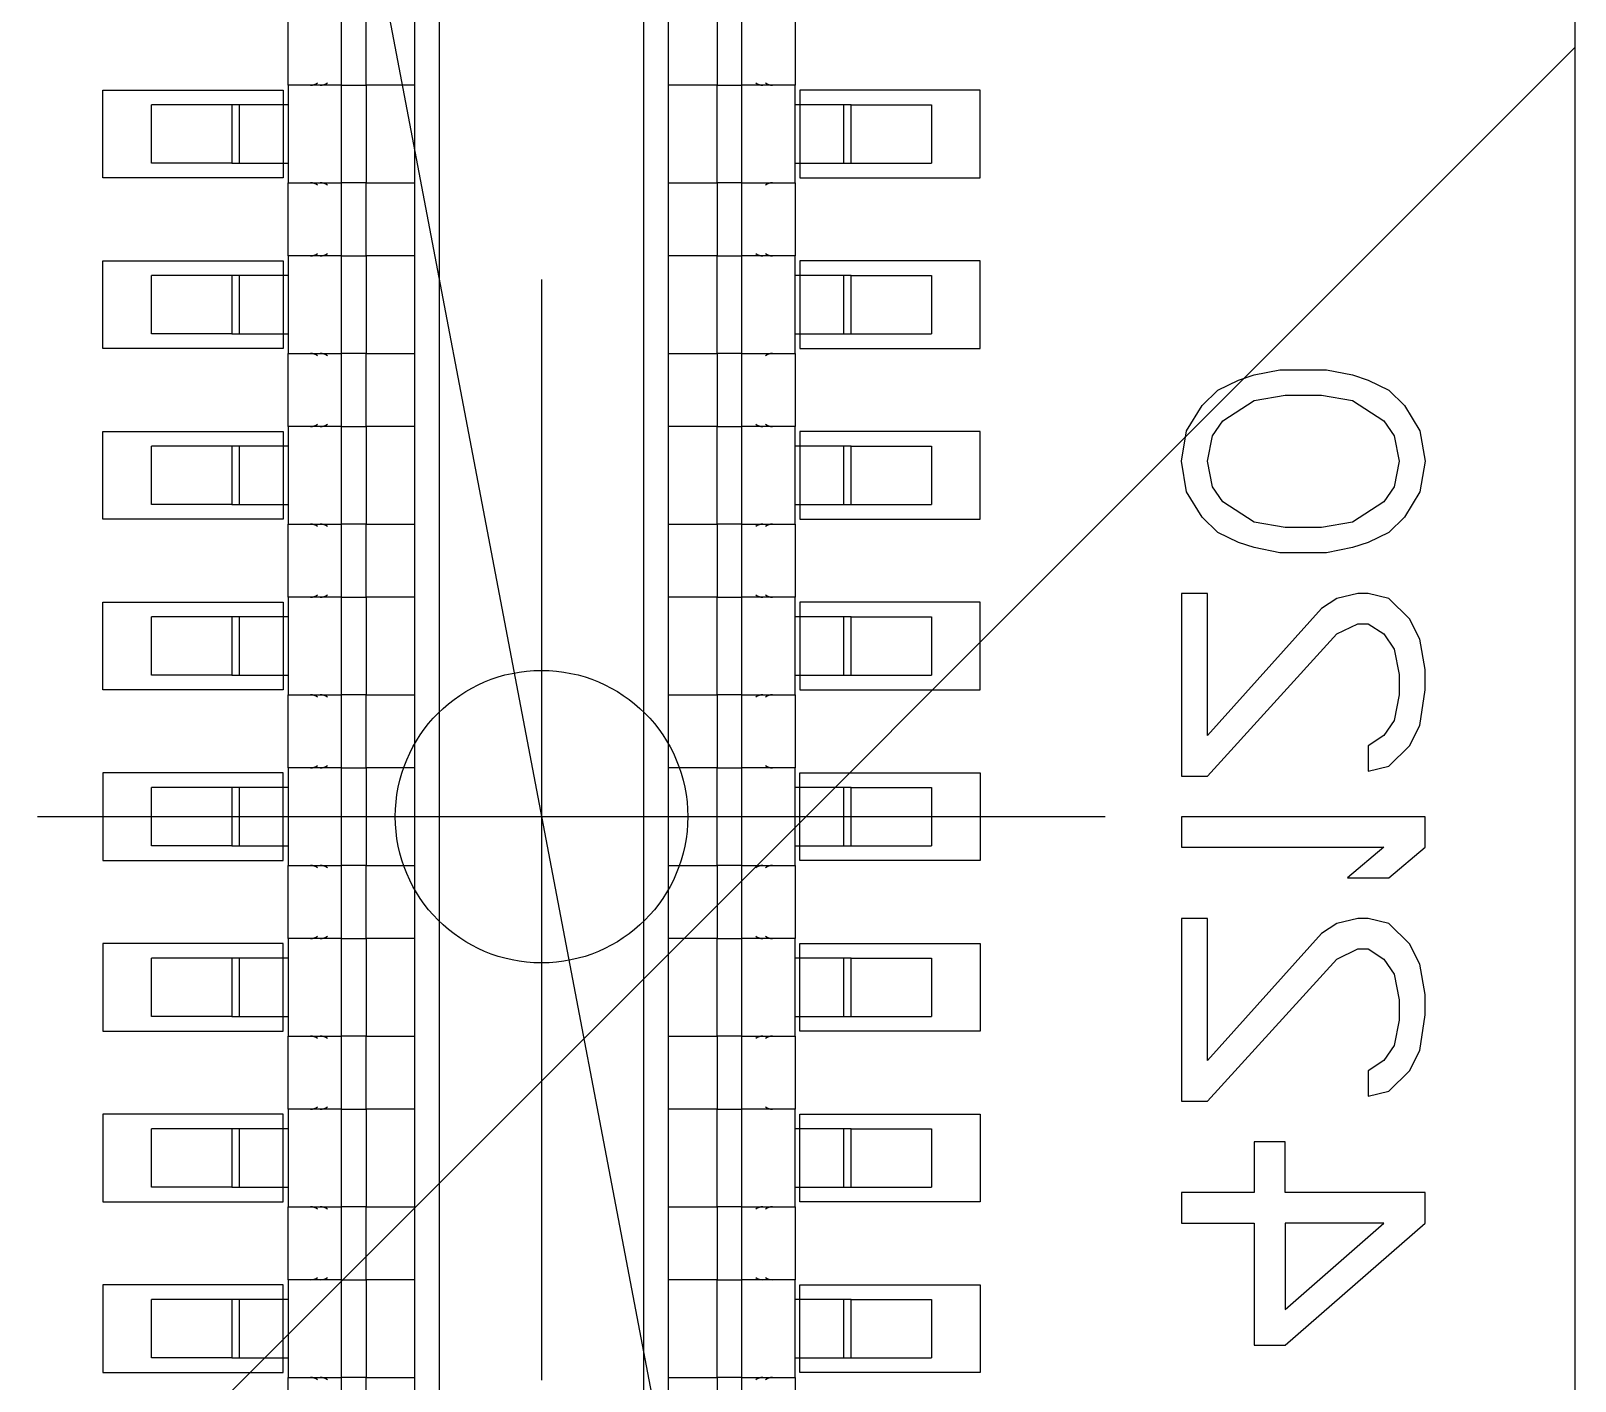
# Model space of a CAD drawing. Header units: millimetres. Extents: x 121 to 715, y 164 to 739.
# Drawn here: x 225.4 to 241.23, y 375.18 to 389.03 of the extents above; entities that cross this region are included whole.
import ezdxf

# ---------------------------------------------------------------- set-up
doc = ezdxf.new("R2010")
doc.units = ezdxf.units.MM
doc.layers.add('NW0323', color=7, linetype='Continuous')

# ---------------------------------------------------------------- blocks, each defined once
blk = doc.blocks.new('NW0323-A')
at = {"layer": 'NW0323', "color": 7}
for p, q in [((1988.4305, 2848.1383), (1988.4305, 2859.7383)), ((1986.1005, 2858.6533), (1986.1005, 2849.2233)), ((1986.5205, 2849.2233), (1986.5205, 2858.6533)), ((1985.5105, 2858.1383), (1987.1105, 2849.7383)), ((1985.7905, 2855.4383), (1985.7905, 2855.5883)), ((1985.9005, 2855.4383), (1985.9005, 2855.5883)), ((1985.9505, 2855.4383), (1985.9505, 2855.5883)), ((1986.0505, 2855.4383), (1986.0505, 2855.5883)), ((1986.5705, 2855.5883), (1986.5705, 2855.4383)), ((1986.6705, 2855.5883), (1986.6705, 2855.4383)), ((1986.7205, 2855.5883), (1986.7205, 2855.4383)), ((1986.8305, 2855.5883), (1986.8305, 2855.4383)), ((1985.7905, 2855.4383), (1985.7905, 2855.2383)), ((1985.9005, 2855.4383), (1985.7905, 2855.4383)), ((1985.9005, 2855.2383), (1985.9005, 2855.4383)), ((1985.9005, 2855.4383), (1985.9505, 2855.4383)), ((1985.9505, 2855.4383), (1985.9505, 2855.2383)), ((1986.0505, 2855.4383), (1985.9505, 2855.4383)), ((1986.0505, 2855.2383), (1986.0505, 2855.4383)), ((1986.5705, 2855.4383), (1986.5705, 2855.2383)), ((1986.6705, 2855.4383), (1986.5705, 2855.4383)), ((1986.6705, 2855.2383), (1986.6705, 2855.4383)), ((1986.6705, 2855.4383), (1986.7205, 2855.4383)), ((1986.7205, 2855.4383), (1986.7205, 2855.2383)), ((1986.8305, 2855.4383), (1986.7205, 2855.4383)), ((1986.8305, 2855.2383), (1986.8305, 2855.4383)), ((1985.5105, 2855.2783), (1985.5105, 2855.3983)), ((1985.6755, 2855.3983), (1985.5105, 2855.3983)), ((1985.6755, 2855.3983), (1985.6755, 2855.2783)), ((1985.6905, 2855.3983), (1985.6755, 2855.3983)), ((1985.6905, 2855.3983), (1985.6905, 2855.2783)), ((1985.7905, 2855.3983), (1985.6905, 2855.3983)), ((1986.9305, 2855.3983), (1986.8305, 2855.3983)), ((1986.9305, 2855.2783), (1986.9305, 2855.3983)), ((1986.9455, 2855.3983), (1986.9305, 2855.3983)), ((1986.9455, 2855.2783), (1986.9455, 2855.3983)), ((1986.9455, 2855.3983), (1987.1105, 2855.3983)), ((1987.1105, 2855.3983), (1987.1105, 2855.2783)), ((1985.6755, 2855.2783), (1985.5105, 2855.2783)), ((1985.6755, 2855.2783), (1985.6905, 2855.2783)), ((1985.6905, 2855.2783), (1985.7905, 2855.2783)), ((1986.8305, 2855.2783), (1986.9305, 2855.2783)), ((1986.9305, 2855.2783), (1986.9455, 2855.2783)), ((1986.9455, 2855.2783), (1987.1105, 2855.2783)), ((1985.7905, 2855.2383), (1985.9005, 2855.2383)), ((1985.7905, 2855.0883), (1985.7905, 2855.2383)), ((1985.9505, 2855.2383), (1985.9005, 2855.2383)), ((1985.9005, 2855.0883), (1985.9005, 2855.2383)), ((1985.9505, 2855.2383), (1986.0505, 2855.2383)), ((1985.9505, 2855.0883), (1985.9505, 2855.2383)), ((1986.0505, 2855.0883), (1986.0505, 2855.2383)), ((1986.5705, 2855.2383), (1986.6705, 2855.2383)), ((1986.5705, 2855.2383), (1986.5705, 2855.0883)), ((1986.7205, 2855.2383), (1986.6705, 2855.2383)), ((1986.6705, 2855.2383), (1986.6705, 2855.0883)), ((1986.7205, 2855.2383), (1986.8305, 2855.2383)), ((1986.7205, 2855.2383), (1986.7205, 2855.0883)), ((1986.8305, 2855.2383), (1986.8305, 2855.0883)), ((1985.7905, 2855.0883), (1985.7905, 2854.8883)), ((1985.9005, 2855.0883), (1985.7905, 2855.0883)), ((1985.9005, 2854.8883), (1985.9005, 2855.0883)), ((1985.9005, 2855.0883), (1985.9505, 2855.0883)), ((1985.9505, 2855.0883), (1985.9505, 2854.8883)), ((1986.0505, 2855.0883), (1985.9505, 2855.0883)), ((1986.0505, 2854.8883), (1986.0505, 2855.0883)), ((1986.5705, 2855.0883), (1986.5705, 2854.8883)), ((1986.6705, 2855.0883), (1986.5705, 2855.0883)), ((1986.6705, 2854.8883), (1986.6705, 2855.0883)), ((1986.6705, 2855.0883), (1986.7205, 2855.0883)), ((1986.7205, 2855.0883), (1986.7205, 2854.8883)), ((1986.8305, 2855.0883), (1986.7205, 2855.0883)), ((1986.8305, 2854.8883), (1986.8305, 2855.0883)), ((1985.5105, 2854.9283), (1985.5105, 2855.0483)), ((1985.6755, 2855.0483), (1985.5105, 2855.0483)), ((1985.6755, 2855.0483), (1985.6755, 2854.9283)), ((1985.6905, 2855.0483), (1985.6755, 2855.0483)), ((1985.6905, 2855.0483), (1985.6905, 2854.9283)), ((1985.7905, 2855.0483), (1985.6905, 2855.0483)), ((1986.9305, 2855.0483), (1986.8305, 2855.0483)), ((1986.9305, 2854.9283), (1986.9305, 2855.0483)), ((1986.9455, 2855.0483), (1986.9305, 2855.0483)), ((1986.9455, 2854.9283), (1986.9455, 2855.0483)), ((1986.9455, 2855.0483), (1987.1105, 2855.0483)), ((1987.1105, 2855.0483), (1987.1105, 2854.9283)), ((1985.6755, 2854.9283), (1985.5105, 2854.9283)), ((1985.6755, 2854.9283), (1985.6905, 2854.9283)), ((1985.6905, 2854.9283), (1985.7905, 2854.9283)), ((1986.8305, 2854.9283), (1986.9305, 2854.9283)), ((1986.9305, 2854.9283), (1986.9455, 2854.9283)), ((1986.9455, 2854.9283), (1987.1105, 2854.9283)), ((1985.7905, 2854.8883), (1985.9005, 2854.8883)), ((1985.7905, 2854.7383), (1985.7905, 2854.8883)), ((1985.9505, 2854.8883), (1985.9005, 2854.8883)), ((1985.9005, 2854.7383), (1985.9005, 2854.8883)), ((1985.9505, 2854.8883), (1986.0505, 2854.8883)), ((1985.9505, 2854.7383), (1985.9505, 2854.8883)), ((1986.0505, 2854.7383), (1986.0505, 2854.8883)), ((1986.5705, 2854.8883), (1986.6705, 2854.8883)), ((1986.5705, 2854.8883), (1986.5705, 2854.7383)), ((1986.7205, 2854.8883), (1986.6705, 2854.8883)), ((1986.6705, 2854.8883), (1986.6705, 2854.7383)), ((1986.7205, 2854.8883), (1986.8305, 2854.8883)), ((1986.7205, 2854.8883), (1986.7205, 2854.7383)), ((1986.8305, 2854.8883), (1986.8305, 2854.7383)), ((1985.7905, 2854.7383), (1985.7905, 2854.5383)), ((1985.9005, 2854.7383), (1985.7905, 2854.7383)), ((1985.9005, 2854.5383), (1985.9005, 2854.7383)), ((1985.9005, 2854.7383), (1985.9505, 2854.7383)), ((1985.9505, 2854.7383), (1985.9505, 2854.5383)), ((1986.0505, 2854.7383), (1985.9505, 2854.7383)), ((1986.0505, 2854.5383), (1986.0505, 2854.7383)), ((1986.5705, 2854.7383), (1986.5705, 2854.5383)), ((1986.6705, 2854.7383), (1986.5705, 2854.7383)), ((1986.6705, 2854.5383), (1986.6705, 2854.7383)), ((1986.6705, 2854.7383), (1986.7205, 2854.7383)), ((1986.7205, 2854.7383), (1986.7205, 2854.5383)), ((1986.8305, 2854.7383), (1986.7205, 2854.7383)), ((1986.8305, 2854.5383), (1986.8305, 2854.7383)), ((1985.5105, 2854.5783), (1985.5105, 2854.6983)), ((1985.6755, 2854.6983), (1985.5105, 2854.6983)), ((1985.6755, 2854.6983), (1985.6755, 2854.5783)), ((1985.6905, 2854.6983), (1985.6755, 2854.6983)), ((1985.6905, 2854.6983), (1985.6905, 2854.5783)), ((1985.7905, 2854.6983), (1985.6905, 2854.6983)), ((1986.9305, 2854.6983), (1986.8305, 2854.6983)), ((1986.9305, 2854.5783), (1986.9305, 2854.6983)), ((1986.9455, 2854.6983), (1986.9305, 2854.6983)), ((1986.9455, 2854.5783), (1986.9455, 2854.6983)), ((1986.9455, 2854.6983), (1987.1105, 2854.6983)), ((1987.1105, 2854.6983), (1987.1105, 2854.5783)), ((1985.6755, 2854.5783), (1985.5105, 2854.5783)), ((1985.6755, 2854.5783), (1985.6905, 2854.5783)), ((1985.6905, 2854.5783), (1985.7905, 2854.5783)), ((1986.8305, 2854.5783), (1986.9305, 2854.5783)), ((1986.9305, 2854.5783), (1986.9455, 2854.5783)), ((1986.9455, 2854.5783), (1987.1105, 2854.5783)), ((1985.7905, 2854.5383), (1985.9005, 2854.5383)), ((1985.7905, 2854.3883), (1985.7905, 2854.5383)), ((1985.9505, 2854.5383), (1985.9005, 2854.5383)), ((1985.9005, 2854.3883), (1985.9005, 2854.5383)), ((1985.9505, 2854.5383), (1986.0505, 2854.5383)), ((1985.9505, 2854.3883), (1985.9505, 2854.5383)), ((1986.0505, 2854.3883), (1986.0505, 2854.5383)), ((1986.5705, 2854.5383), (1986.6705, 2854.5383)), ((1986.5705, 2854.5383), (1986.5705, 2854.3883)), ((1986.7205, 2854.5383), (1986.6705, 2854.5383)), ((1986.6705, 2854.5383), (1986.6705, 2854.3883)), ((1986.7205, 2854.5383), (1986.8305, 2854.5383)), ((1986.7205, 2854.5383), (1986.7205, 2854.3883)), ((1986.8305, 2854.5383), (1986.8305, 2854.3883)), ((1985.7905, 2854.3883), (1985.7905, 2854.1883)), ((1985.9005, 2854.3883), (1985.7905, 2854.3883)), ((1985.9005, 2854.1883), (1985.9005, 2854.3883)), ((1985.9005, 2854.3883), (1985.9505, 2854.3883)), ((1985.9505, 2854.3883), (1985.9505, 2854.1883)), ((1986.0505, 2854.3883), (1985.9505, 2854.3883)), ((1986.0505, 2854.1883), (1986.0505, 2854.3883)), ((1986.5705, 2854.3883), (1986.5705, 2854.1883)), ((1986.6705, 2854.3883), (1986.5705, 2854.3883)), ((1986.6705, 2854.1883), (1986.6705, 2854.3883)), ((1986.6705, 2854.3883), (1986.7205, 2854.3883)), ((1986.7205, 2854.3883), (1986.7205, 2854.1883)), ((1986.8305, 2854.3883), (1986.7205, 2854.3883)), ((1986.8305, 2854.1883), (1986.8305, 2854.3883)), ((1985.5105, 2854.2283), (1985.5105, 2854.3483)), ((1985.6755, 2854.3483), (1985.5105, 2854.3483)), ((1985.6755, 2854.3483), (1985.6755, 2854.2283)), ((1985.6905, 2854.3483), (1985.6755, 2854.3483)), ((1985.6905, 2854.3483), (1985.6905, 2854.2283)), ((1985.7905, 2854.3483), (1985.6905, 2854.3483)), ((1986.9305, 2854.3483), (1986.8305, 2854.3483)), ((1986.9305, 2854.2283), (1986.9305, 2854.3483)), ((1986.9455, 2854.3483), (1986.9305, 2854.3483)), ((1986.9455, 2854.2283), (1986.9455, 2854.3483)), ((1986.9455, 2854.3483), (1987.1105, 2854.3483)), ((1987.1105, 2854.3483), (1987.1105, 2854.2283)), ((1985.6755, 2854.2283), (1985.5105, 2854.2283)), ((1985.6755, 2854.2283), (1985.6905, 2854.2283)), ((1985.6905, 2854.2283), (1985.7905, 2854.2283)), ((1986.8305, 2854.2283), (1986.9305, 2854.2283)), ((1986.9305, 2854.2283), (1986.9455, 2854.2283)), ((1986.9455, 2854.2283), (1987.1105, 2854.2283)), ((1985.7905, 2854.1883), (1985.9005, 2854.1883)), ((1985.7905, 2854.0383), (1985.7905, 2854.1883)), ((1985.9505, 2854.1883), (1985.9005, 2854.1883)), ((1985.9005, 2854.0383), (1985.9005, 2854.1883)), ((1985.9505, 2854.1883), (1986.0505, 2854.1883)), ((1985.9505, 2854.0383), (1985.9505, 2854.1883)), ((1986.0505, 2854.0383), (1986.0505, 2854.1883)), ((1986.5705, 2854.1883), (1986.6705, 2854.1883)), ((1986.5705, 2854.1883), (1986.5705, 2854.0383)), ((1986.7205, 2854.1883), (1986.6705, 2854.1883)), ((1986.6705, 2854.1883), (1986.6705, 2854.0383)), ((1986.7205, 2854.1883), (1986.8305, 2854.1883)), ((1986.7205, 2854.1883), (1986.7205, 2854.0383)), ((1986.8305, 2854.1883), (1986.8305, 2854.0383)), ((1985.9005, 2854.0383), (1985.7905, 2854.0383)), ((1985.7905, 2854.0383), (1985.7905, 2853.8383)), ((1985.9005, 2853.8383), (1985.9005, 2854.0383)), ((1985.9005, 2854.0383), (1985.9505, 2854.0383)), ((1985.9505, 2854.0383), (1985.9505, 2853.8383)), ((1986.0505, 2854.0383), (1985.9505, 2854.0383)), ((1986.0505, 2853.8383), (1986.0505, 2854.0383)), ((1986.5705, 2854.0383), (1986.5705, 2853.8383)), ((1986.6705, 2854.0383), (1986.5705, 2854.0383)), ((1986.6705, 2853.8383), (1986.6705, 2854.0383)), ((1986.6705, 2854.0383), (1986.7205, 2854.0383)), ((1986.7205, 2854.0383), (1986.7205, 2853.8383)), ((1986.8305, 2854.0383), (1986.7205, 2854.0383)), ((1986.8305, 2853.8383), (1986.8305, 2854.0383)), ((1985.5105, 2853.8783), (1985.5105, 2853.9983)), ((1985.6755, 2853.9983), (1985.5105, 2853.9983)), ((1985.6755, 2853.9983), (1985.6755, 2853.8783)), ((1985.6905, 2853.9983), (1985.6755, 2853.9983)), ((1985.6905, 2853.9983), (1985.6905, 2853.8783)), ((1985.7905, 2853.9983), (1985.6905, 2853.9983)), ((1986.9305, 2853.9983), (1986.8305, 2853.9983)), ((1986.9305, 2853.8783), (1986.9305, 2853.9983)), ((1986.9455, 2853.9983), (1986.9305, 2853.9983)), ((1986.9455, 2853.8783), (1986.9455, 2853.9983)), ((1986.9455, 2853.9983), (1987.1105, 2853.9983)), ((1987.1105, 2853.9983), (1987.1105, 2853.8783)), ((1985.6755, 2853.8783), (1985.5105, 2853.8783)), ((1985.6755, 2853.8783), (1985.6905, 2853.8783)), ((1985.6905, 2853.8783), (1985.7905, 2853.8783)), ((1986.8305, 2853.8783), (1986.9305, 2853.8783)), ((1986.9305, 2853.8783), (1986.9455, 2853.8783)), ((1986.9455, 2853.8783), (1987.1105, 2853.8783)), ((1985.7905, 2853.8383), (1985.9005, 2853.8383)), ((1985.7905, 2853.6883), (1985.7905, 2853.8383)), ((1985.9505, 2853.8383), (1985.9005, 2853.8383)), ((1985.9005, 2853.6883), (1985.9005, 2853.8383)), ((1985.9505, 2853.8383), (1986.0505, 2853.8383)), ((1985.9505, 2853.6883), (1985.9505, 2853.8383)), ((1986.0505, 2853.6883), (1986.0505, 2853.8383)), ((1986.5705, 2853.8383), (1986.6705, 2853.8383)), ((1986.5705, 2853.8383), (1986.5705, 2853.6883)), ((1986.7205, 2853.8383), (1986.6705, 2853.8383)), ((1986.6705, 2853.8383), (1986.6705, 2853.6883)), ((1986.7205, 2853.8383), (1986.8305, 2853.8383)), ((1986.7205, 2853.8383), (1986.7205, 2853.6883)), ((1986.8305, 2853.8383), (1986.8305, 2853.6883)), ((1985.7905, 2853.6883), (1985.7905, 2853.4883)), ((1985.9005, 2853.6883), (1985.7905, 2853.6883)), ((1985.9005, 2853.4883), (1985.9005, 2853.6883)), ((1985.9005, 2853.6883), (1985.9505, 2853.6883)), ((1986.0505, 2853.6883), (1985.9505, 2853.6883)), ((1985.9505, 2853.6883), (1985.9505, 2853.4883)), ((1986.0505, 2853.4883), (1986.0505, 2853.6883)), ((1986.5705, 2853.6883), (1986.5705, 2853.4883)), ((1986.6705, 2853.6883), (1986.5705, 2853.6883)), ((1986.6705, 2853.4883), (1986.6705, 2853.6883)), ((1986.6705, 2853.6883), (1986.7205, 2853.6883)), ((1986.7205, 2853.6883), (1986.7205, 2853.4883)), ((1986.8305, 2853.6883), (1986.7205, 2853.6883)), ((1986.8305, 2853.4883), (1986.8305, 2853.6883)), ((1985.5105, 2853.5283), (1985.5105, 2853.6483)), ((1985.6755, 2853.6483), (1985.5105, 2853.6483)), ((1985.6755, 2853.6483), (1985.6755, 2853.5283)), ((1985.6905, 2853.6483), (1985.6755, 2853.6483)), ((1985.6905, 2853.6483), (1985.6905, 2853.5283)), ((1985.7905, 2853.6483), (1985.6905, 2853.6483)), ((1986.9305, 2853.6483), (1986.8305, 2853.6483)), ((1986.9305, 2853.5283), (1986.9305, 2853.6483)), ((1986.9455, 2853.6483), (1986.9305, 2853.6483)), ((1986.9455, 2853.5283), (1986.9455, 2853.6483)), ((1986.9455, 2853.6483), (1987.1105, 2853.6483)), ((1987.1105, 2853.6483), (1987.1105, 2853.5283)), ((1985.6755, 2853.5283), (1985.5105, 2853.5283)), ((1985.6755, 2853.5283), (1985.6905, 2853.5283)), ((1985.6905, 2853.5283), (1985.7905, 2853.5283)), ((1986.8305, 2853.5283), (1986.9305, 2853.5283)), ((1986.9305, 2853.5283), (1986.9455, 2853.5283)), ((1986.9455, 2853.5283), (1987.1105, 2853.5283)), ((1985.7905, 2853.4883), (1985.9005, 2853.4883)), ((1985.7905, 2853.3383), (1985.7905, 2853.4883)), ((1985.9505, 2853.4883), (1985.9005, 2853.4883)), ((1985.9005, 2853.3383), (1985.9005, 2853.4883)), ((1985.9505, 2853.4883), (1986.0505, 2853.4883)), ((1985.9505, 2853.3383), (1985.9505, 2853.4883)), ((1986.0505, 2853.3383), (1986.0505, 2853.4883)), ((1986.5705, 2853.4883), (1986.6705, 2853.4883)), ((1986.5705, 2853.4883), (1986.5705, 2853.3383)), ((1986.7205, 2853.4883), (1986.6705, 2853.4883)), ((1986.6705, 2853.4883), (1986.6705, 2853.3383)), ((1986.7205, 2853.4883), (1986.8305, 2853.4883)), ((1986.7205, 2853.4883), (1986.7205, 2853.3383)), ((1986.8305, 2853.4883), (1986.8305, 2853.3383)), ((1985.9005, 2853.3383), (1985.7905, 2853.3383)), ((1985.7905, 2853.3383), (1985.7905, 2853.1383)), ((1985.9005, 2853.1383), (1985.9005, 2853.3383)), ((1985.9005, 2853.3383), (1985.9505, 2853.3383)), ((1985.9505, 2853.3383), (1985.9505, 2853.1383)), ((1986.0505, 2853.3383), (1985.9505, 2853.3383)), ((1986.0505, 2853.1383), (1986.0505, 2853.3383)), ((1986.5705, 2853.3383), (1986.5705, 2853.1383)), ((1986.6705, 2853.3383), (1986.5705, 2853.3383)), ((1986.6705, 2853.1383), (1986.6705, 2853.3383)), ((1986.6705, 2853.3383), (1986.7205, 2853.3383)), ((1986.7205, 2853.3383), (1986.7205, 2853.1383)), ((1986.8305, 2853.3383), (1986.7205, 2853.3383)), ((1986.8305, 2853.1383), (1986.8305, 2853.3383)), ((1985.5105, 2853.1783), (1985.5105, 2853.2983)), ((1985.6755, 2853.2983), (1985.5105, 2853.2983)), ((1985.6755, 2853.2983), (1985.6755, 2853.1783)), ((1985.6905, 2853.2983), (1985.6755, 2853.2983)), ((1985.6905, 2853.2983), (1985.6905, 2853.1783)), ((1985.7905, 2853.2983), (1985.6905, 2853.2983)), ((1986.9305, 2853.2983), (1986.8305, 2853.2983)), ((1986.9305, 2853.1783), (1986.9305, 2853.2983)), ((1986.9455, 2853.2983), (1986.9305, 2853.2983)), ((1986.9455, 2853.1783), (1986.9455, 2853.2983)), ((1986.9455, 2853.2983), (1987.1105, 2853.2983)), ((1987.1105, 2853.2983), (1987.1105, 2853.1783)), ((1985.6755, 2853.1783), (1985.5105, 2853.1783)), ((1985.6755, 2853.1783), (1985.6905, 2853.1783)), ((1985.6905, 2853.1783), (1985.7905, 2853.1783)), ((1986.8305, 2853.1783), (1986.9305, 2853.1783)), ((1986.9305, 2853.1783), (1986.9455, 2853.1783)), ((1986.9455, 2853.1783), (1987.1105, 2853.1783)), ((1985.7905, 2853.1383), (1985.9005, 2853.1383)), ((1985.7905, 2852.9883), (1985.7905, 2853.1383)), ((1985.9505, 2853.1383), (1985.9005, 2853.1383)), ((1985.9005, 2852.9883), (1985.9005, 2853.1383)), ((1985.9505, 2853.1383), (1986.0505, 2853.1383)), ((1985.9505, 2852.9883), (1985.9505, 2853.1383)), ((1986.0505, 2852.9883), (1986.0505, 2853.1383)), ((1986.5705, 2853.1383), (1986.6705, 2853.1383)), ((1986.5705, 2853.1383), (1986.5705, 2852.9883)), ((1986.7205, 2853.1383), (1986.6705, 2853.1383)), ((1986.6705, 2853.1383), (1986.6705, 2852.9883)), ((1986.7205, 2853.1383), (1986.8305, 2853.1383)), ((1986.7205, 2853.1383), (1986.7205, 2852.9883)), ((1986.8305, 2853.1383), (1986.8305, 2852.9883)), ((1985.7905, 2852.9883), (1985.7905, 2852.7883)), ((1985.9005, 2852.9883), (1985.7905, 2852.9883)), ((1985.9005, 2852.7883), (1985.9005, 2852.9883)), ((1985.9005, 2852.9883), (1985.9505, 2852.9883)), ((1985.9505, 2852.9883), (1985.9505, 2852.7883)), ((1986.0505, 2852.9883), (1985.9505, 2852.9883)), ((1986.0505, 2852.7883), (1986.0505, 2852.9883)), ((1986.5705, 2852.9883), (1986.5705, 2852.7883)), ((1986.6705, 2852.9883), (1986.5705, 2852.9883)), ((1986.6705, 2852.7883), (1986.6705, 2852.9883)), ((1986.6705, 2852.9883), (1986.7205, 2852.9883)), ((1986.7205, 2852.9883), (1986.7205, 2852.7883)), ((1986.8305, 2852.9883), (1986.7205, 2852.9883)), ((1986.8305, 2852.7883), (1986.8305, 2852.9883)), ((1985.5105, 2852.8283), (1985.5105, 2852.9483)), ((1985.6755, 2852.9483), (1985.5105, 2852.9483)), ((1985.6755, 2852.9483), (1985.6755, 2852.8283)), ((1985.6905, 2852.9483), (1985.6755, 2852.9483)), ((1985.6905, 2852.9483), (1985.6905, 2852.8283)), ((1985.7905, 2852.9483), (1985.6905, 2852.9483)), ((1986.9305, 2852.9483), (1986.8305, 2852.9483)), ((1986.9305, 2852.8283), (1986.9305, 2852.9483)), ((1986.9455, 2852.9483), (1986.9305, 2852.9483)), ((1986.9455, 2852.8283), (1986.9455, 2852.9483)), ((1986.9455, 2852.9483), (1987.1105, 2852.9483)), ((1987.1105, 2852.9483), (1987.1105, 2852.8283)), ((1985.6755, 2852.8283), (1985.5105, 2852.8283)), ((1985.6755, 2852.8283), (1985.6905, 2852.8283)), ((1985.6905, 2852.8283), (1985.7905, 2852.8283)), ((1986.8305, 2852.8283), (1986.9305, 2852.8283)), ((1986.9305, 2852.8283), (1986.9455, 2852.8283)), ((1986.9455, 2852.8283), (1987.1105, 2852.8283)), ((1985.7905, 2852.7883), (1985.9005, 2852.7883)), ((1985.7905, 2852.6383), (1985.7905, 2852.7883)), ((1985.9505, 2852.7883), (1985.9005, 2852.7883)), ((1985.9005, 2852.6383), (1985.9005, 2852.7883)), ((1985.9505, 2852.7883), (1986.0505, 2852.7883)), ((1985.9505, 2852.6383), (1985.9505, 2852.7883)), ((1986.0505, 2852.6383), (1986.0505, 2852.7883)), ((1986.5705, 2852.7883), (1986.6705, 2852.7883)), ((1986.5705, 2852.7883), (1986.5705, 2852.6383)), ((1986.7205, 2852.7883), (1986.6705, 2852.7883)), ((1986.6705, 2852.7883), (1986.6705, 2852.6383)), ((1986.7205, 2852.7883), (1986.8305, 2852.7883)), ((1986.7205, 2852.7883), (1986.7205, 2852.6383)), ((1986.8305, 2852.7883), (1986.8305, 2852.6383))]:
    blk.add_line(p, q, dxfattribs=at)
at = {"layer": 'NW0323', "color": 2}
for p, q in [((1984.3305, 2851.4163), (1988.4305, 2855.5163)), ((1985.4105, 2855.2483), (1985.4105, 2855.4283)), ((1985.4105, 2855.4283), (1985.7805, 2855.4283)), ((1985.7805, 2855.4283), (1985.7805, 2855.2483)), ((1986.8405, 2855.4283), (1986.8405, 2855.2483)), ((1987.2105, 2855.4283), (1986.8405, 2855.4283)), ((1987.2105, 2855.2483), (1987.2105, 2855.4283)), ((1985.7805, 2855.2483), (1985.4105, 2855.2483)), ((1986.8405, 2855.2483), (1987.2105, 2855.2483)), ((1985.4105, 2854.8983), (1985.4105, 2855.0783)), ((1985.4105, 2855.0783), (1985.7805, 2855.0783)), ((1985.7805, 2855.0783), (1985.7805, 2854.8983)), ((1986.8405, 2855.0783), (1986.8405, 2854.8983)), ((1987.2105, 2855.0783), (1986.8405, 2855.0783)), ((1987.2105, 2854.8983), (1987.2105, 2855.0783)), ((1986.3105, 2855.0399), (1986.3105, 2852.7822)), ((1985.7805, 2854.8983), (1985.4105, 2854.8983)), ((1986.8405, 2854.8983), (1987.2105, 2854.8983)), ((1987.74, 2854.8337), (1987.7719, 2854.8441)), ((1987.7719, 2854.8441), (1987.8251, 2854.8546)), ((1987.8251, 2854.8546), (1987.9208, 2854.8546)), ((1987.9208, 2854.8546), (1987.974, 2854.8441)), ((1987.974, 2854.8441), (1988.0059, 2854.8337)), ((1987.6655, 2854.7816), (1987.6974, 2854.8129)), ((1987.6974, 2854.8129), (1987.74, 2854.8337)), ((1988.0059, 2854.8337), (1988.0485, 2854.8129)), ((1988.0485, 2854.8129), (1988.0804, 2854.7816)), ((1987.6336, 2854.7296), (1987.6655, 2854.7816)), ((1987.7081, 2854.7504), (1987.7719, 2854.7921)), ((1987.7719, 2854.7921), (1987.8357, 2854.8025)), ((1987.8357, 2854.8025), (1987.9102, 2854.8025)), ((1987.9102, 2854.8025), (1987.974, 2854.7921)), ((1987.974, 2854.7921), (1988.0379, 2854.7504)), ((1988.0804, 2854.7816), (1988.1123, 2854.7296)), ((1987.6868, 2854.7191), (1987.7081, 2854.7504)), ((1988.0379, 2854.7504), (1988.0591, 2854.7191)), ((1985.4105, 2854.5483), (1985.4105, 2854.7283)), ((1985.4105, 2854.7283), (1985.7805, 2854.7283)), ((1985.7805, 2854.7283), (1985.7805, 2854.5483)), ((1986.8405, 2854.7283), (1986.8405, 2854.5483)), ((1987.2105, 2854.7283), (1986.8405, 2854.7283)), ((1987.2105, 2854.5483), (1987.2105, 2854.7283)), ((1987.623, 2854.6671), (1987.6336, 2854.7296)), ((1987.6762, 2854.6671), (1987.6868, 2854.7191)), ((1988.0591, 2854.7191), (1988.0698, 2854.6671)), ((1988.1123, 2854.7296), (1988.123, 2854.6671)), ((1987.6336, 2854.6046), (1987.623, 2854.6671)), ((1987.6868, 2854.615), (1987.6762, 2854.6671)), ((1988.0698, 2854.6671), (1988.0591, 2854.615)), ((1988.123, 2854.6671), (1988.1123, 2854.6046)), ((1987.6655, 2854.5525), (1987.6336, 2854.6046)), ((1987.7081, 2854.5837), (1987.6868, 2854.615)), ((1988.0591, 2854.615), (1988.0379, 2854.5837)), ((1988.1123, 2854.6046), (1988.0804, 2854.5525)), ((1987.7719, 2854.5421), (1987.7081, 2854.5837)), ((1988.0379, 2854.5837), (1987.974, 2854.5421)), ((1985.7805, 2854.5483), (1985.4105, 2854.5483)), ((1986.8405, 2854.5483), (1987.2105, 2854.5483)), ((1987.6974, 2854.5212), (1987.6655, 2854.5525)), ((1987.8357, 2854.5316), (1987.7719, 2854.5421)), ((1987.9102, 2854.5316), (1987.8357, 2854.5316)), ((1987.974, 2854.5421), (1987.9102, 2854.5316)), ((1988.0804, 2854.5525), (1988.0485, 2854.5212)), ((1987.74, 2854.5004), (1987.6974, 2854.5212)), ((1987.7719, 2854.49), (1987.74, 2854.5004)), ((1988.0059, 2854.5004), (1987.974, 2854.49)), ((1988.0485, 2854.5212), (1988.0059, 2854.5004)), ((1987.8251, 2854.4796), (1987.7719, 2854.49)), ((1987.9208, 2854.4796), (1987.8251, 2854.4796)), ((1987.974, 2854.49), (1987.9208, 2854.4796)), ((1985.4105, 2854.1983), (1985.4105, 2854.3783)), ((1985.4105, 2854.3783), (1985.7805, 2854.3783)), ((1985.7805, 2854.3783), (1985.7805, 2854.1983)), ((1986.8405, 2854.3783), (1986.8405, 2854.1983)), ((1987.2105, 2854.3783), (1986.8405, 2854.3783)), ((1987.2105, 2854.1983), (1987.2105, 2854.3783)), ((1987.623, 2854.3962), (1987.623, 2854.0212)), ((1987.6762, 2854.3962), (1987.623, 2854.3962)), ((1987.6762, 2854.1046), (1987.6762, 2854.3962)), ((1987.9421, 2854.3858), (1987.9102, 2854.365)), ((1987.9847, 2854.3962), (1987.9421, 2854.3858)), ((1988.0059, 2854.3962), (1987.9847, 2854.3962)), ((1988.0485, 2854.3858), (1988.0059, 2854.3962)), ((1988.0911, 2854.3441), (1988.0485, 2854.3858)), ((1987.9102, 2854.365), (1987.6762, 2854.1046)), ((1988.1123, 2854.3025), (1988.0911, 2854.3441)), ((1987.6762, 2854.0212), (1987.9421, 2854.3129)), ((1987.9421, 2854.3129), (1987.9847, 2854.3337)), ((1987.9847, 2854.3337), (1988.0059, 2854.3337)), ((1988.0059, 2854.3337), (1988.0379, 2854.3129)), ((1988.0379, 2854.3129), (1988.0591, 2854.2816)), ((1988.0591, 2854.2816), (1988.0698, 2854.2296)), ((1988.123, 2854.24), (1988.1123, 2854.3025)), ((1988.0698, 2854.2296), (1988.0698, 2854.1879)), ((1988.123, 2854.1983), (1988.123, 2854.24)), ((1985.7805, 2854.1983), (1985.4105, 2854.1983)), ((1986.8405, 2854.1983), (1987.2105, 2854.1983)), ((1988.0698, 2854.1879), (1988.0591, 2854.1358)), ((1988.1123, 2854.1254), (1988.123, 2854.1983)), ((1988.0591, 2854.1358), (1988.0379, 2854.1046)), ((1988.0911, 2854.0837), (1988.1123, 2854.1254)), ((1988.0379, 2854.1046), (1988.0059, 2854.0837)), ((1988.0059, 2854.0837), (1988.0059, 2854.0316)), ((1988.0485, 2854.0421), (1988.0911, 2854.0837)), ((1985.4105, 2854.0283), (1985.4105, 2853.8483)), ((1985.7805, 2854.0283), (1985.4105, 2854.0283)), ((1985.7805, 2853.8483), (1985.7805, 2854.0283)), ((1986.8405, 2853.8483), (1986.8405, 2854.0283)), ((1986.8405, 2854.0283), (1987.2105, 2854.0283)), ((1987.2105, 2854.0283), (1987.2105, 2853.8483)), ((1987.623, 2854.0212), (1987.6762, 2854.0212)), ((1988.0059, 2854.0316), (1988.0485, 2854.0421)), ((1985.2769, 2853.9383), (1987.4666, 2853.9383)), ((1987.623, 2853.9379), (1987.623, 2853.8754)), ((1988.123, 2853.9379), (1987.623, 2853.9379)), ((1988.123, 2853.8754), (1988.123, 2853.9379)), ((1987.623, 2853.8754), (1988.0379, 2853.8754)), ((1988.0379, 2853.8754), (1987.9634, 2853.8129)), ((1988.0485, 2853.8129), (1988.123, 2853.8754)), ((1985.4105, 2853.8483), (1985.7805, 2853.8483)), ((1987.2105, 2853.8483), (1986.8405, 2853.8483)), ((1987.9634, 2853.8129), (1988.0485, 2853.8129)), ((1987.623, 2853.7296), (1987.623, 2853.3546)), ((1987.6762, 2853.7296), (1987.623, 2853.7296)), ((1987.6762, 2853.4379), (1987.6762, 2853.7296)), ((1987.9421, 2853.7191), (1987.9102, 2853.6983)), ((1987.9847, 2853.7296), (1987.9421, 2853.7191)), ((1988.0059, 2853.7296), (1987.9847, 2853.7296)), ((1988.0485, 2853.7191), (1988.0059, 2853.7296)), ((1988.0911, 2853.6775), (1988.0485, 2853.7191)), ((1985.4105, 2853.6783), (1985.4105, 2853.4983)), ((1985.7805, 2853.6783), (1985.4105, 2853.6783)), ((1985.7805, 2853.4983), (1985.7805, 2853.6783)), ((1986.8405, 2853.4983), (1986.8405, 2853.6783)), ((1986.8405, 2853.6783), (1987.2105, 2853.6783)), ((1987.2105, 2853.6783), (1987.2105, 2853.4983)), ((1987.9102, 2853.6983), (1987.6762, 2853.4379)), ((1988.1123, 2853.6358), (1988.0911, 2853.6775)), ((1987.6762, 2853.3546), (1987.9421, 2853.6462)), ((1987.9421, 2853.6462), (1987.9847, 2853.6671)), ((1987.9847, 2853.6671), (1988.0059, 2853.6671)), ((1988.0059, 2853.6671), (1988.0379, 2853.6462)), ((1988.0379, 2853.6462), (1988.0591, 2853.615)), ((1988.0591, 2853.615), (1988.0698, 2853.5629)), ((1988.123, 2853.5733), (1988.1123, 2853.6358)), ((1988.0698, 2853.5629), (1988.0698, 2853.5212)), ((1988.123, 2853.5316), (1988.123, 2853.5733)), ((1988.0698, 2853.5212), (1988.0591, 2853.4691)), ((1988.1123, 2853.4587), (1988.123, 2853.5316)), ((1985.4105, 2853.4983), (1985.7805, 2853.4983)), ((1987.2105, 2853.4983), (1986.8405, 2853.4983)), ((1988.0591, 2853.4691), (1988.0379, 2853.4379)), ((1988.0911, 2853.4171), (1988.1123, 2853.4587)), ((1988.0379, 2853.4379), (1988.0059, 2853.4171)), ((1988.0059, 2853.4171), (1988.0059, 2853.365)), ((1988.0485, 2853.3754), (1988.0911, 2853.4171)), ((1988.0059, 2853.365), (1988.0485, 2853.3754)), ((1985.4105, 2853.3283), (1985.4105, 2853.1483)), ((1985.7805, 2853.3283), (1985.4105, 2853.3283)), ((1985.7805, 2853.1483), (1985.7805, 2853.3283)), ((1986.8405, 2853.1483), (1986.8405, 2853.3283)), ((1986.8405, 2853.3283), (1987.2105, 2853.3283)), ((1987.2105, 2853.3283), (1987.2105, 2853.1483)), ((1987.623, 2853.3546), (1987.6762, 2853.3546)), ((1987.7719, 2853.2712), (1987.7719, 2853.1671)), ((1987.8357, 2853.2712), (1987.7719, 2853.2712)), ((1987.8357, 2853.1671), (1987.8357, 2853.2712)), ((1987.623, 2853.1671), (1987.623, 2853.1046)), ((1987.7719, 2853.1671), (1987.623, 2853.1671)), ((1988.123, 2853.1671), (1987.8357, 2853.1671)), ((1988.123, 2853.1046), (1988.123, 2853.1671)), ((1985.4105, 2853.1483), (1985.7805, 2853.1483)), ((1987.2105, 2853.1483), (1986.8405, 2853.1483)), ((1987.623, 2853.1046), (1987.7719, 2853.1046)), ((1987.7719, 2853.1046), (1987.7719, 2852.8546)), ((1987.8357, 2853.1046), (1987.8357, 2852.9275)), ((1987.8357, 2852.8546), (1988.123, 2853.1046)), ((1987.8357, 2852.9275), (1988.0379, 2853.1046)), ((1988.0379, 2853.1046), (1987.8357, 2853.1046)), ((1985.4105, 2852.9783), (1985.4105, 2852.7983)), ((1985.7805, 2852.9783), (1985.4105, 2852.9783)), ((1985.7805, 2852.7983), (1985.7805, 2852.9783)), ((1986.8405, 2852.7983), (1986.8405, 2852.9783)), ((1986.8405, 2852.9783), (1987.2105, 2852.9783)), ((1987.2105, 2852.9783), (1987.2105, 2852.7983)), ((1987.7719, 2852.8546), (1987.8357, 2852.8546)), ((1985.4105, 2852.7983), (1985.7805, 2852.7983)), ((1987.2105, 2852.7983), (1986.8405, 2852.7983))]:
    blk.add_line(p, q, dxfattribs=at)
blk.add_circle((1986.3105, 2853.9383), 0.3, dxfattribs=at)
at = {"layer": 'NW0323', "color": 7}
for centre, start, end in [((1985.8366, 2855.4619), 270.4017, 308.2494), ((1985.8566, 2855.4619), 270.4016, 308.2496), ((1986.7645, 2855.4619), 231.7504, 269.5984), ((1986.7845, 2855.4619), 231.7506, 269.5983), ((1985.8366, 2855.2147), 51.7518, 89.5971), ((1985.8566, 2855.2147), 51.7517, 89.5972), ((1986.7845, 2855.2147), 90.4029, 128.2482), ((1985.8366, 2855.1119), 270.4017, 308.2494), ((1985.8566, 2855.1119), 270.4016, 308.2496), ((1986.7645, 2855.1119), 231.7504, 269.5984), ((1986.7845, 2855.1119), 231.7506, 269.5983), ((1985.8366, 2854.8647), 51.7509, 89.5976), ((1985.8566, 2854.8647), 51.7507, 89.5977), ((1986.7845, 2854.8647), 90.4024, 128.2491), ((1985.8366, 2854.7619), 270.4024, 308.2491), ((1985.8566, 2854.7619), 270.4023, 308.2493), ((1986.7645, 2854.7619), 231.7507, 269.5977), ((1986.7845, 2854.7619), 231.7509, 269.5976), ((1985.8366, 2854.5147), 51.7515, 89.597), ((1985.8566, 2854.5147), 51.7513, 89.5971), ((1986.7645, 2854.5147), 90.4029, 128.2487), ((1986.7845, 2854.5147), 90.403, 128.2485), ((1985.8366, 2854.4119), 270.4026, 308.2487), ((1985.8566, 2854.4119), 270.4025, 308.2488), ((1986.7645, 2854.4119), 231.7512, 269.5975), ((1986.7845, 2854.4119), 231.7513, 269.5974), ((1985.8366, 2854.1647), 51.7512, 89.5973), ((1985.8566, 2854.1647), 51.751, 89.5974), ((1986.7645, 2854.1647), 90.4026, 128.249), ((1986.7845, 2854.1647), 90.4027, 128.2488), ((1985.8366, 2854.0619), 270.4025, 308.2489), ((1985.8566, 2854.0619), 270.4024, 308.2491), ((1986.7845, 2854.0619), 231.7511, 269.5975), ((1985.8366, 2853.8147), 51.7511, 89.5975), ((1985.8566, 2853.8147), 51.7509, 89.5976), ((1986.7645, 2853.8147), 90.4024, 128.2491), ((1986.7845, 2853.8147), 90.4025, 128.2489), ((1985.8366, 2853.7119), 270.4027, 308.2488), ((1985.8566, 2853.7119), 270.4026, 308.249), ((1986.7645, 2853.7119), 231.751, 269.5974), ((1986.7845, 2853.7119), 231.7512, 269.5973), ((1985.8366, 2853.4647), 51.7513, 89.5974), ((1985.8566, 2853.4647), 51.7512, 89.5975), ((1986.7645, 2853.4647), 90.4025, 128.2488), ((1986.7845, 2853.4647), 90.4026, 128.2487), ((1985.8366, 2853.3619), 270.403, 308.2485), ((1985.8566, 2853.3619), 270.4029, 308.2487), ((1986.7845, 2853.3619), 231.7515, 269.597), ((1985.8366, 2853.1147), 51.7509, 89.5976), ((1985.8566, 2853.1147), 51.7507, 89.5977), ((1986.7645, 2853.1147), 90.4023, 128.2493), ((1986.7845, 2853.1147), 90.4024, 128.2491), ((1985.8366, 2853.0119), 270.4024, 308.2491), ((1985.8566, 2853.0119), 270.4023, 308.2493), ((1986.7645, 2853.0119), 231.7507, 269.5977), ((1986.7845, 2853.0119), 231.7509, 269.5976), ((1985.8366, 2852.7647), 51.7506, 89.5983), ((1985.8566, 2852.7647), 51.7504, 89.5984), ((1986.7645, 2852.7647), 90.4016, 128.2496), ((1986.7845, 2852.7647), 90.4017, 128.2494)]:
    blk.add_arc(centre, 0.0236, start, end, dxfattribs=at)
for points in [[(1985.9005, 2855.4383), (1985.8861, 2855.4383), (1985.8573, 2855.4383), (1985.8209, 2855.4383), (1985.7955, 2855.4383), (1985.7922, 2855.4383), (1985.7905, 2855.4383)], [(1986.0505, 2855.4383), (1986.049, 2855.4383), (1986.046, 2855.4383), (1986.0229, 2855.4383), (1985.9898, 2855.4383), (1985.9636, 2855.4383), (1985.9505, 2855.4383)], [(1986.6705, 2855.4383), (1986.6574, 2855.4383), (1986.6312, 2855.4383), (1986.5981, 2855.4383), (1986.575, 2855.4383), (1986.572, 2855.4383), (1986.5705, 2855.4383)], [(1986.8305, 2855.4383), (1986.8289, 2855.4383), (1986.8256, 2855.4383), (1986.8001, 2855.4383), (1986.7638, 2855.4383), (1986.7349, 2855.4383), (1986.7205, 2855.4383)], [(1985.7905, 2855.2383), (1985.7922, 2855.2383), (1985.7955, 2855.2383), (1985.8209, 2855.2383), (1985.8573, 2855.2383), (1985.8861, 2855.2383), (1985.9005, 2855.2383)], [(1985.9505, 2855.2383), (1985.9636, 2855.2383), (1985.9898, 2855.2383), (1986.0229, 2855.2383), (1986.046, 2855.2383), (1986.049, 2855.2383), (1986.0505, 2855.2383)], [(1986.5705, 2855.2383), (1986.572, 2855.2383), (1986.575, 2855.2383), (1986.5981, 2855.2383), (1986.6312, 2855.2383), (1986.6574, 2855.2383), (1986.6705, 2855.2383)], [(1986.7205, 2855.2383), (1986.7349, 2855.2383), (1986.7638, 2855.2383), (1986.8001, 2855.2383), (1986.8256, 2855.2383), (1986.8289, 2855.2383), (1986.8305, 2855.2383)], [(1985.9005, 2855.0883), (1985.8861, 2855.0883), (1985.8573, 2855.0883), (1985.8209, 2855.0883), (1985.7955, 2855.0883), (1985.7922, 2855.0883), (1985.7905, 2855.0883)], [(1986.0505, 2855.0883), (1986.049, 2855.0883), (1986.046, 2855.0883), (1986.0229, 2855.0883), (1985.9898, 2855.0883), (1985.9636, 2855.0883), (1985.9505, 2855.0883)], [(1986.6705, 2855.0883), (1986.6574, 2855.0883), (1986.6312, 2855.0883), (1986.5981, 2855.0883), (1986.575, 2855.0883), (1986.572, 2855.0883), (1986.5705, 2855.0883)], [(1986.8305, 2855.0883), (1986.8289, 2855.0883), (1986.8256, 2855.0883), (1986.8001, 2855.0883), (1986.7638, 2855.0883), (1986.7349, 2855.0883), (1986.7205, 2855.0883)], [(1985.7905, 2854.8883), (1985.7922, 2854.8883), (1985.7955, 2854.8883), (1985.8209, 2854.8883), (1985.8573, 2854.8883), (1985.8861, 2854.8883), (1985.9005, 2854.8883)], [(1985.9505, 2854.8883), (1985.9636, 2854.8883), (1985.9898, 2854.8883), (1986.0229, 2854.8883), (1986.046, 2854.8883), (1986.049, 2854.8883), (1986.0505, 2854.8883)], [(1986.5705, 2854.8883), (1986.572, 2854.8883), (1986.575, 2854.8883), (1986.5981, 2854.8883), (1986.6312, 2854.8883), (1986.6574, 2854.8883), (1986.6705, 2854.8883)], [(1986.7205, 2854.8883), (1986.7349, 2854.8883), (1986.7638, 2854.8883), (1986.8001, 2854.8883), (1986.8256, 2854.8883), (1986.8289, 2854.8883), (1986.8305, 2854.8883)], [(1985.9005, 2854.7383), (1985.8861, 2854.7383), (1985.8573, 2854.7383), (1985.8209, 2854.7383), (1985.7955, 2854.7383), (1985.7922, 2854.7383), (1985.7905, 2854.7383)], [(1986.0505, 2854.7383), (1986.049, 2854.7383), (1986.046, 2854.7383), (1986.0229, 2854.7383), (1985.9898, 2854.7383), (1985.9636, 2854.7383), (1985.9505, 2854.7383)], [(1986.6705, 2854.7383), (1986.6574, 2854.7383), (1986.6312, 2854.7383), (1986.5981, 2854.7383), (1986.575, 2854.7383), (1986.572, 2854.7383), (1986.5705, 2854.7383)], [(1986.8305, 2854.7383), (1986.8289, 2854.7383), (1986.8256, 2854.7383), (1986.8001, 2854.7383), (1986.7638, 2854.7383), (1986.7349, 2854.7383), (1986.7205, 2854.7383)], [(1985.7905, 2854.5383), (1985.7922, 2854.5383), (1985.7955, 2854.5383), (1985.8209, 2854.5383), (1985.8573, 2854.5383), (1985.8861, 2854.5383), (1985.9005, 2854.5383)], [(1985.9505, 2854.5383), (1985.9636, 2854.5383), (1985.9898, 2854.5383), (1986.0229, 2854.5383), (1986.046, 2854.5383), (1986.049, 2854.5383), (1986.0505, 2854.5383)], [(1986.5705, 2854.5383), (1986.572, 2854.5383), (1986.575, 2854.5383), (1986.5981, 2854.5383), (1986.6312, 2854.5383), (1986.6574, 2854.5383), (1986.6705, 2854.5383)], [(1986.7205, 2854.5383), (1986.7349, 2854.5383), (1986.7638, 2854.5383), (1986.8001, 2854.5383), (1986.8256, 2854.5383), (1986.8289, 2854.5383), (1986.8305, 2854.5383)], [(1985.9005, 2854.3883), (1985.8861, 2854.3883), (1985.8573, 2854.3883), (1985.8209, 2854.3883), (1985.7955, 2854.3883), (1985.7922, 2854.3883), (1985.7905, 2854.3883)], [(1986.0505, 2854.3883), (1986.049, 2854.3883), (1986.046, 2854.3883), (1986.0229, 2854.3883), (1985.9898, 2854.3883), (1985.9636, 2854.3883), (1985.9505, 2854.3883)], [(1986.6705, 2854.3883), (1986.6574, 2854.3883), (1986.6312, 2854.3883), (1986.5981, 2854.3883), (1986.575, 2854.3883), (1986.572, 2854.3883), (1986.5705, 2854.3883)], [(1986.8305, 2854.3883), (1986.8289, 2854.3883), (1986.8256, 2854.3883), (1986.8001, 2854.3883), (1986.7638, 2854.3883), (1986.7349, 2854.3883), (1986.7205, 2854.3883)], [(1985.7905, 2854.1883), (1985.7922, 2854.1883), (1985.7955, 2854.1883), (1985.8209, 2854.1883), (1985.8573, 2854.1883), (1985.8861, 2854.1883), (1985.9005, 2854.1883)], [(1985.9505, 2854.1883), (1985.9636, 2854.1883), (1985.9898, 2854.1883), (1986.0229, 2854.1883), (1986.046, 2854.1883), (1986.049, 2854.1883), (1986.0505, 2854.1883)], [(1986.5705, 2854.1883), (1986.572, 2854.1883), (1986.575, 2854.1883), (1986.5981, 2854.1883), (1986.6312, 2854.1883), (1986.6574, 2854.1883), (1986.6705, 2854.1883)], [(1986.7205, 2854.1883), (1986.7349, 2854.1883), (1986.7638, 2854.1883), (1986.8001, 2854.1883), (1986.8256, 2854.1883), (1986.8289, 2854.1883), (1986.8305, 2854.1883)], [(1985.9005, 2854.0383), (1985.8861, 2854.0383), (1985.8573, 2854.0383), (1985.8209, 2854.0383), (1985.7955, 2854.0383), (1985.7922, 2854.0383), (1985.7905, 2854.0383)], [(1986.0505, 2854.0383), (1986.049, 2854.0383), (1986.046, 2854.0383), (1986.0229, 2854.0383), (1985.9898, 2854.0383), (1985.9636, 2854.0383), (1985.9505, 2854.0383)], [(1986.6705, 2854.0383), (1986.6574, 2854.0383), (1986.6312, 2854.0383), (1986.5981, 2854.0383), (1986.575, 2854.0383), (1986.572, 2854.0383), (1986.5705, 2854.0383)], [(1986.8305, 2854.0383), (1986.8289, 2854.0383), (1986.8256, 2854.0383), (1986.8001, 2854.0383), (1986.7638, 2854.0383), (1986.7349, 2854.0383), (1986.7205, 2854.0383)], [(1985.7905, 2853.8383), (1985.7922, 2853.8383), (1985.7955, 2853.8383), (1985.8209, 2853.8383), (1985.8573, 2853.8383), (1985.8861, 2853.8383), (1985.9005, 2853.8383)], [(1985.9505, 2853.8383), (1985.9636, 2853.8383), (1985.9898, 2853.8383), (1986.0229, 2853.8383), (1986.046, 2853.8383), (1986.049, 2853.8383), (1986.0505, 2853.8383)], [(1986.5705, 2853.8383), (1986.572, 2853.8383), (1986.575, 2853.8383), (1986.5981, 2853.8383), (1986.6312, 2853.8383), (1986.6574, 2853.8383), (1986.6705, 2853.8383)], [(1986.7205, 2853.8383), (1986.7349, 2853.8383), (1986.7638, 2853.8383), (1986.8001, 2853.8383), (1986.8256, 2853.8383), (1986.8289, 2853.8383), (1986.8305, 2853.8383)], [(1985.9005, 2853.6883), (1985.8861, 2853.6883), (1985.8573, 2853.6883), (1985.8209, 2853.6883), (1985.7955, 2853.6883), (1985.7922, 2853.6883), (1985.7905, 2853.6883)], [(1986.0505, 2853.6883), (1986.049, 2853.6883), (1986.046, 2853.6883), (1986.0229, 2853.6883), (1985.9898, 2853.6883), (1985.9636, 2853.6883), (1985.9505, 2853.6883)], [(1986.6705, 2853.6883), (1986.6574, 2853.6883), (1986.6312, 2853.6883), (1986.5981, 2853.6883), (1986.575, 2853.6883), (1986.572, 2853.6883), (1986.5705, 2853.6883)], [(1986.8305, 2853.6883), (1986.8289, 2853.6883), (1986.8256, 2853.6883), (1986.8001, 2853.6883), (1986.7638, 2853.6883), (1986.7349, 2853.6883), (1986.7205, 2853.6883)], [(1985.7905, 2853.4883), (1985.7922, 2853.4883), (1985.7955, 2853.4883), (1985.8209, 2853.4883), (1985.8573, 2853.4883), (1985.8861, 2853.4883), (1985.9005, 2853.4883)], [(1985.9505, 2853.4883), (1985.9636, 2853.4883), (1985.9898, 2853.4883), (1986.0229, 2853.4883), (1986.046, 2853.4883), (1986.049, 2853.4883), (1986.0505, 2853.4883)], [(1986.5705, 2853.4883), (1986.572, 2853.4883), (1986.575, 2853.4883), (1986.5981, 2853.4883), (1986.6312, 2853.4883), (1986.6574, 2853.4883), (1986.6705, 2853.4883)], [(1986.7205, 2853.4883), (1986.7349, 2853.4883), (1986.7638, 2853.4883), (1986.8001, 2853.4883), (1986.8256, 2853.4883), (1986.8289, 2853.4883), (1986.8305, 2853.4883)], [(1985.9005, 2853.3383), (1985.8861, 2853.3383), (1985.8573, 2853.3383), (1985.8209, 2853.3383), (1985.7955, 2853.3383), (1985.7922, 2853.3383), (1985.7905, 2853.3383)], [(1986.0505, 2853.3383), (1986.049, 2853.3383), (1986.046, 2853.3383), (1986.0229, 2853.3383), (1985.9898, 2853.3383), (1985.9636, 2853.3383), (1985.9505, 2853.3383)], [(1986.6705, 2853.3383), (1986.6574, 2853.3383), (1986.6312, 2853.3383), (1986.5981, 2853.3383), (1986.575, 2853.3383), (1986.572, 2853.3383), (1986.5705, 2853.3383)], [(1986.8305, 2853.3383), (1986.8289, 2853.3383), (1986.8256, 2853.3383), (1986.8001, 2853.3383), (1986.7638, 2853.3383), (1986.7349, 2853.3383), (1986.7205, 2853.3383)], [(1985.7905, 2853.1383), (1985.7922, 2853.1383), (1985.7955, 2853.1383), (1985.8209, 2853.1383), (1985.8573, 2853.1383), (1985.8861, 2853.1383), (1985.9005, 2853.1383)], [(1985.9505, 2853.1383), (1985.9636, 2853.1383), (1985.9898, 2853.1383), (1986.0229, 2853.1383), (1986.046, 2853.1383), (1986.049, 2853.1383), (1986.0505, 2853.1383)], [(1986.5705, 2853.1383), (1986.572, 2853.1383), (1986.575, 2853.1383), (1986.5981, 2853.1383), (1986.6312, 2853.1383), (1986.6574, 2853.1383), (1986.6705, 2853.1383)], [(1986.7205, 2853.1383), (1986.7349, 2853.1383), (1986.7638, 2853.1383), (1986.8001, 2853.1383), (1986.8256, 2853.1383), (1986.8289, 2853.1383), (1986.8305, 2853.1383)], [(1985.9005, 2852.9883), (1985.8861, 2852.9883), (1985.8573, 2852.9883), (1985.8209, 2852.9883), (1985.7955, 2852.9883), (1985.7922, 2852.9883), (1985.7905, 2852.9883)], [(1986.0505, 2852.9883), (1986.049, 2852.9883), (1986.046, 2852.9883), (1986.0229, 2852.9883), (1985.9898, 2852.9883), (1985.9636, 2852.9883), (1985.9505, 2852.9883)], [(1986.6705, 2852.9883), (1986.6574, 2852.9883), (1986.6312, 2852.9883), (1986.5981, 2852.9883), (1986.575, 2852.9883), (1986.572, 2852.9883), (1986.5705, 2852.9883)], [(1986.8305, 2852.9883), (1986.8289, 2852.9883), (1986.8256, 2852.9883), (1986.8001, 2852.9883), (1986.7638, 2852.9883), (1986.7349, 2852.9883), (1986.7205, 2852.9883)], [(1985.7905, 2852.7883), (1985.7922, 2852.7883), (1985.7955, 2852.7883), (1985.8209, 2852.7883), (1985.8573, 2852.7883), (1985.8861, 2852.7883), (1985.9005, 2852.7883)], [(1985.9505, 2852.7883), (1985.9636, 2852.7883), (1985.9898, 2852.7883), (1986.0229, 2852.7883), (1986.046, 2852.7883), (1986.049, 2852.7883), (1986.0505, 2852.7883)], [(1986.5705, 2852.7883), (1986.572, 2852.7883), (1986.575, 2852.7883), (1986.5981, 2852.7883), (1986.6312, 2852.7883), (1986.6574, 2852.7883), (1986.6705, 2852.7883)], [(1986.7205, 2852.7883), (1986.7349, 2852.7883), (1986.7638, 2852.7883), (1986.8001, 2852.7883), (1986.8256, 2852.7883), (1986.8289, 2852.7883), (1986.8305, 2852.7883)]]:
    blk.add_open_spline(points, degree=3, knots=[0, 0, 0, 0, 0.25, 0.5, 0.75, 1, 1, 1, 1], dxfattribs=at)

msp = doc.modelspace()

# ---------------------------------------------------------------- block references
at = {"layer": 'NW0323', "xscale": 5.000000000000034, "yscale": 5.000000000000034, "zscale": 5.000000000000034}
msp.add_blockref('NW0323-A', (-9700.92, -13888.718), dxfattribs=at)

doc.saveas('drawing.dxf')
